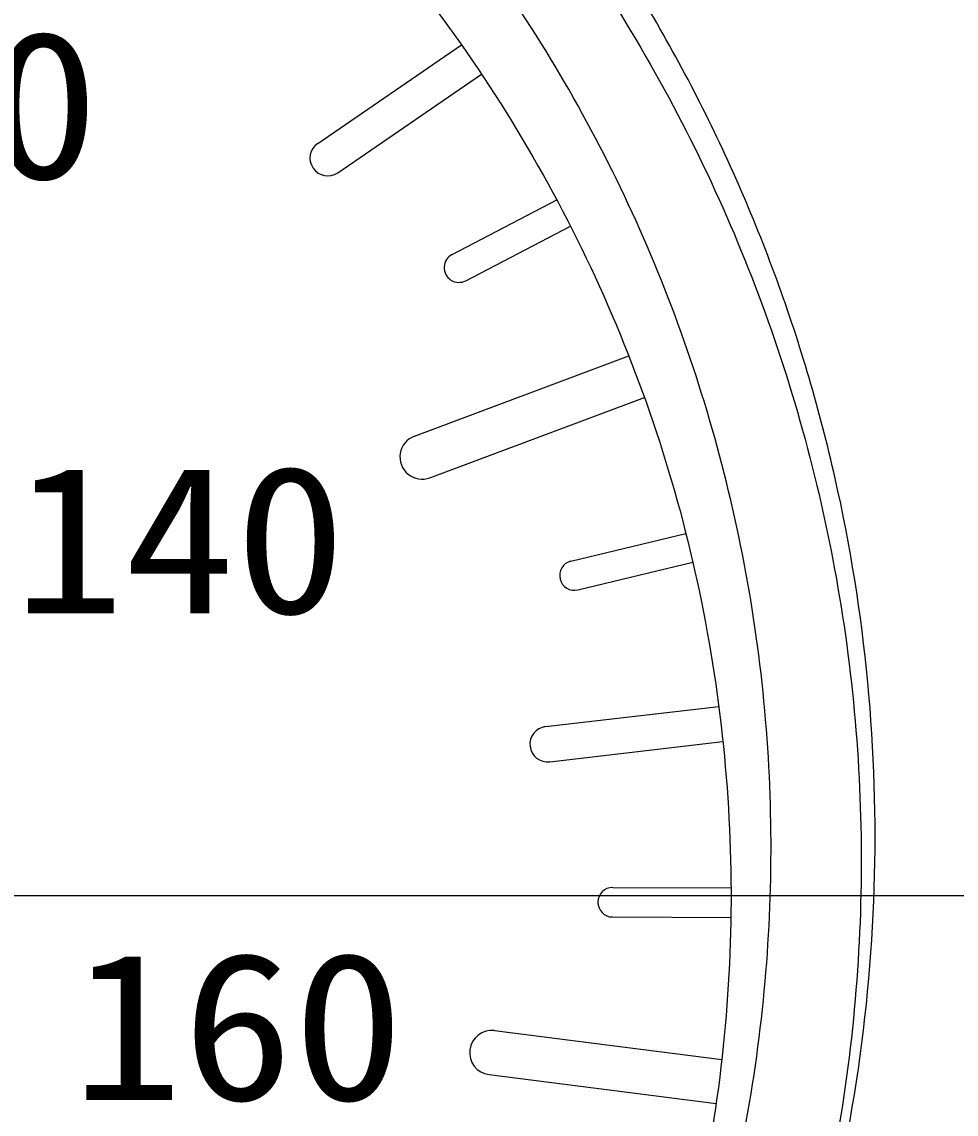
# Model space of a CAD drawing. Extents: x -871 to 2543, y 496 to 1402.
# Drawn here: x -631.47 to -599.89, y 887.85 to 924.8 of the extents above; entities that cross this region are included whole.
import ezdxf

# ---------------------------------------------------------------- set-up
doc = ezdxf.new("R2010")
doc.units = 0
doc.layers.get('0').update_dxf_attribs({"linetype": 'CONTINUOUS', "lineweight": 40})
doc.layers.get('DEFPOINTS').update_dxf_attribs({"linetype": 'CONTINUOUS'})
doc.layers.add('1轮廓实线层', color=7, linetype='CONTINUOUS', lineweight=40)
doc.layers.add('5剖面线层', color=2, linetype='CONTINUOUS', lineweight=20)
doc.layers.add('7', color=7, linetype='CONTINUOUS')
doc.styles.add('PC_TEXTSTYLE', font='txt.shx', dxfattribs={"width": 0.8, "bigfont": 'hzfs.shx'})
doc.styles.add('STYLE3', font='simhei.ttf', dxfattribs={"width": 0.8, "height": 4})
doc.dimstyles.new('副本 (2) (2)TH_GBDIM', dxfattribs={"dimtxt": 3.5, "dimasz": 2.5, "dimexe": 2, "dimexo": 0, "dimgap": 1.5, "dimtad": 1, "dimtoh": 1, "dimdec": 1, "dimdsep": 46, "dimtxsty": 'PC_TEXTSTYLE', "dimcen": 2.5, "dimazin": 2, "dimtfac": 0.714286, "dimtdec": 1, "dimtmove": 0, "dimatfit": 3, "dimfxl": 1, "dimtolj": 1, "dimtzin": 0, "dimarcsym": 0})

# ---------------------------------------------------------------- blocks, each defined once
blk = doc.blocks.new('*D7')
at = {"layer": '7', "color": 0, "lineweight": -2, "ltscale": 10, "transparency": 16777216}
for p, q in [((-729.655, 915.852), (-729.655, 1025.01)), ((-416.346, 915.852), (-416.346, 1025.01)), ((-727.155, 1023.01), (-418.846, 1023.01))]:
    blk.add_line(p, q, dxfattribs=at)
at = {"layer": '7', "color": 0, "ltscale": 10, "transparency": 16777216}
for points in [[(-727.155, 1023.427), (-727.155, 1022.593), (-729.655, 1023.01)], [(-418.846, 1023.427), (-418.846, 1022.593), (-416.346, 1023.01)]]:
    blk.add_solid(points, dxfattribs=at)
at = {"layer": 'DEFPOINTS', "color": 0, "ltscale": 10, "transparency": 16777216}
for p in [(-416.346, 1023.01), (-729.655, 915.852), (-416.346, 915.852)]:
    blk.add_point(p, dxfattribs=at)
at = {"layer": '7', "color": 0, "ltscale": 10, "transparency": 16777216, "insert": (-573, 1026.26), "char_height": 3.5, "attachment_point": 5, "style": 'PC_TEXTSTYLE'}
blk.add_mtext('\\A1;313.3', dxfattribs=at)

msp = doc.modelspace()

# ---------------------------------------------------------------- linework, layer by layer
at = {"color": 7, "linetype": 'Continuous', "lineweight": 15}
for points, knots in [([(-573.0004, 978.2998), (-575.7758, 978.2688), (-581.3298, 978.207), (-589.6222, 977.7252), (-599.3531, 976.8391), (-610.4308, 975.3391), (-622.2461, 973.1497), (-633.299, 970.5497), (-643.6337, 967.5426), (-653.629, 963.9824), (-663.0769, 959.9016), (-671.8637, 955.3397), (-679.1229, 950.855), (-685.1412, 946.557), (-690.0422, 942.5765), (-694.7337, 938.1706), (-699.0966, 933.2885), (-703.0517, 927.8448), (-706.4735, 922.0352), (-708.1933, 917.8623), (-709.0531, 915.7759)], [0, 0, 0, 0, 0.0471388, 0.0943327, 0.1414843, 0.2145668, 0.2876636, 0.3523532, 0.4170382, 0.4831806, 0.5493211, 0.6126364, 0.6759521, 0.7192466, 0.7625704, 0.8058449, 0.8537182, 0.9015892, 0.9507978, 1, 1, 1, 1]), ([(-700.7926, 863.5396), (-700.7759, 863.5113), (-702.9528, 866.3463), (-705.6625, 870.9707), (-707.9262, 875.7953), (-709.6911, 880.7952), (-710.9578, 885.9085), (-711.7224, 891.1039), (-711.9837, 896.3247), (-711.7455, 901.5153), (-711.0193, 906.6341), (-709.8175, 911.6423), (-708.1528, 916.5009), (-706.0463, 921.1644), (-703.5155, 925.6062), (-700.5746, 929.7973), (-697.2445, 933.7025), (-693.5482, 937.2903), (-689.5086, 940.5285), (-685.1496, 943.3858), (-680.5055, 945.8294), (-675.6114, 947.8276), (-670.5165, 949.3486), (-665.2724, 950.3698), (-659.9315, 950.8737), (-654.5698, 950.8481), (-649.2486, 950.2978), (-644.0267, 949.2342), (-638.9599, 947.6732), (-634.1026, 945.6434), (-629.5052, 943.1797), (-625.1849, 940.3026), (-621.1768, 937.0451), (-617.5144, 933.4426), (-614.2179, 929.5252), (-611.3066, 925.3226), (-608.8015, 920.8629), (-606.7245, 916.185), (-605.0909, 911.3202), (-603.918, 906.299), (-603.2237, 901.1676), (-603.0191, 895.9684), (-603.3142, 890.7442), (-604.1152, 885.5482), (-605.4193, 880.4315), (-607.2208, 875.4458), (-609.5065, 870.6406), (-612.2639, 866.0775), (-615.3051, 861.946), (-617.5925, 859.4987), (-618.6716, 858.3591)], [0, 0, 0, 0, 0.02089594, 0.0418145, 0.06274876, 0.0835253, 0.1043138, 0.12510879, 0.1459778, 0.16679745, 0.18754326, 0.20841453, 0.22927935, 0.25008401, 0.27089226, 0.29177351, 0.31265373, 0.3334892, 0.35437582, 0.37525099, 0.39610884, 0.41698079, 0.43785933, 0.45865939, 0.47949257, 0.50040758, 0.52110048, 0.54188215, 0.56278747, 0.58350567, 0.60426952, 0.62504909, 0.64590182, 0.66674287, 0.68750033, 0.70836042, 0.72922571, 0.75002693, 0.77084255, 0.79170306, 0.81256545, 0.83335557, 0.85420206, 0.87508921, 0.89585785, 0.91668611, 0.93756915, 0.95834987, 0.97916413, 0.99749967, 0.99749967, 0.99749967, 0.99749967]), ([(-618.6569, 858.3589), (-618.0523, 858.9728), (-616.655, 860.4149), (-614.6108, 862.8534), (-612.5348, 865.6434), (-609.9921, 869.5529), (-607.2882, 874.7186), (-604.849, 881.2703), (-603.2509, 888.0844), (-602.5272, 895.0438), (-602.692, 902.0465), (-603.7417, 908.9703), (-605.6628, 915.7024), (-608.4267, 922.1445), (-611.9816, 928.1766), (-616.277, 933.7069), (-621.2402, 938.6552), (-626.79, 942.9099), (-632.8155, 946.4851), (-637.1379, 948.1857), (-639.3002, 949.0365)], [0.00838041, 0.00838041, 0.00838041, 0.00838041, 0.03151915, 0.06231761, 0.09377144, 0.12488789, 0.18752275, 0.24994812, 0.31220179, 0.37503491, 0.43739415, 0.49986303, 0.56264811, 0.62494153, 0.68766966, 0.75021416, 0.81255313, 0.87539183, 0.9376648, 1, 1, 1, 1]), ([(-623.3907, 858.4358), (-622.3094, 859.4254), (-619.9738, 861.5998), (-616.7921, 865.3763), (-613.8221, 869.6364), (-611.3149, 874.1753), (-609.2782, 878.9198), (-607.7324, 883.8315), (-606.688, 888.8503), (-606.1479, 893.917), (-606.1088, 898.9887), (-606.5647, 904.0158), (-607.5027, 908.9475), (-608.9078, 913.7449), (-610.7657, 918.3745), (-613.0571, 922.7941), (-615.7591, 926.9656), (-618.8606, 930.8715), (-622.3394, 934.4719), (-626.1666, 937.7273), (-630.3163, 940.6114), (-634.7735, 943.0953), (-639.4918, 945.138), (-644.4177, 946.7062), (-649.5187, 947.7787), (-654.7481, 948.3308), (-660.0345, 948.3423), (-665.2735, 947.8114), (-670.3934, 946.7563), (-675.3462, 945.1998), (-680.0837, 943.1663), (-684.5606, 940.6884), (-688.7385, 937.8028), (-692.5867, 934.5419), (-696.0778, 930.9419), (-699.1887, 927.0404), (-701.9052, 922.8609), (-704.2046, 918.4402), (-706.0667, 913.8196), (-707.4784, 909.0286), (-708.4248, 904.0966), (-708.8879, 899.0745), (-708.8577, 894.0162), (-708.3289, 888.9499), (-707.294, 883.9295), (-705.757, 879.0182), (-703.7343, 874.2669), (-701.225, 869.7277), (-698.4933, 865.7266), (-696.4619, 863.381), (-695.5568, 862.3581)], [0.00320972, 0.00320972, 0.00320972, 0.00320972, 0.02074833, 0.04141254, 0.06228554, 0.08306914, 0.10376691, 0.12459989, 0.14546508, 0.16619048, 0.1869807, 0.20790521, 0.22867895, 0.24944819, 0.27037795, 0.29122056, 0.31197158, 0.33280644, 0.35375888, 0.37452598, 0.39525945, 0.41616222, 0.43705789, 0.45777481, 0.47855517, 0.49958786, 0.5205954, 0.54161604, 0.56248773, 0.58329191, 0.60425942, 0.62515634, 0.64598563, 0.66694491, 0.68784344, 0.70863882, 0.7295101, 0.75045415, 0.77122035, 0.7919694, 0.81287903, 0.83371494, 0.8544092, 0.87516113, 0.89608436, 0.91683199, 0.93753237, 0.95839918, 0.97923836, 0.9956034, 0.9956034, 0.9956034, 0.9956034]), ([(-659.9762, 945.178), (-657.6283, 945.1979), (-652.9325, 945.2377), (-646.4329, 944.1329), (-640.5847, 942.4005), (-635.4031, 940.2007), (-630.4944, 937.4437), (-625.9323, 934.1409), (-621.7632, 930.3527), (-618.0393, 926.1245), (-614.8278, 921.4941), (-612.1514, 916.5356), (-610.0398, 911.3115), (-608.5413, 905.8805), (-607.656, 900.3181), (-607.3948, 894.6952), (-607.7814, 889.0838), (-608.7847, 883.5544), (-610.3945, 878.1616), (-612.6152, 872.9824), (-615.3988, 868.0742), (-618.4191, 863.9275), (-621.2268, 860.7452), (-622.9411, 859.1199), (-623.6723, 858.4405)], [0, 0, 0, 0, 0.05698511, 0.11396832, 0.15942797, 0.20503305, 0.25049417, 0.29599688, 0.34164393, 0.38714522, 0.43265963, 0.47832061, 0.5238376, 0.56933364, 0.61497505, 0.66047049, 0.70586583, 0.75140515, 0.79680119, 0.84237513, 0.88809463, 0.93366719, 0.96683342, 0.99108469, 0.99108469, 0.99108469, 0.99108469])]:
    msp.add_open_spline(points, degree=3, knots=knots, dxfattribs=at)
at = {"layer": '5剖面线层', "color": 0, "linetype": 'ByBlock', "ltscale": 7}
for p, q in [((-621.4716, 920.6818), (-616.6102, 924.0159)), ((-620.7928, 919.6921), (-615.9324, 923.0257)), ((-616.9287, 916.9276), (-613.3883, 918.7707)), ((-616.467, 916.0406), (-612.9265, 917.8837)), ((-618.2037, 910.7806), (-610.9548, 913.4988)), ((-617.677, 909.3761), (-610.427, 912.0947)), ((-612.9099, 906.5549), (-609.0271, 907.495)), ((-612.6746, 905.5829), (-608.7923, 906.523)), ((-613.7682, 900.9593), (-607.915, 901.6435)), ((-613.6289, 899.7674), (-607.775, 900.4517)), ((-611.4985, 895.5207), (-607.5003, 895.5013)), ((-611.5033, 894.5207), (-607.5052, 894.5013)), ((-615.4913, 890.6762), (-607.8123, 889.703)), ((-615.6799, 889.1881), (-608.0022, 888.2151))]:
    msp.add_line(p, q, dxfattribs=at)
at = {"layer": '5剖面线层', "color": 1, "linetype": 'ByBlock', "ltscale": 7}
msp.add_line((-718.041, 895.2437), (-409.5026, 895.2437), dxfattribs=at)
at = {"layer": '5剖面线层', "color": 0, "linetype": 'ByBlock', "ltscale": 7}
for centre, radius, start, end in [((-621.1322, 920.187), 0.6, 124.44444, 304.44444), ((-616.6979, 916.4841), 0.5, 117.5, 297.5), ((-617.9403, 910.0783), 0.75, 110.55556, 290.55556), ((-612.7923, 906.0689), 0.5, 103.61111, 283.61111), ((-613.6986, 900.3634), 0.6, 96.66667, 276.66667), ((-611.5009, 895.0207), 0.5, 89.72222, 269.72222), ((-615.5856, 889.9321), 0.75, 82.77778, 262.77778)]:
    msp.add_arc(centre, radius, start, end, dxfattribs=at)

# ---------------------------------------------------------------- texts
at = {"layer": '1轮廓实线层', "color": 0, "style": 'STYLE3', "width": 1.1}
for s, p in [('120', (-640.0925, 919.4888)), ('140', (-631.746, 904.7853)), ('160', (-629.7818, 888.3258))]:
    msp.add_text(s, height=5, rotation=360, dxfattribs=at).set_placement(p)

# ---------------------------------------------------------------- dimensions: what is measured, and where the dimension line sits
at = {"layer": '7', "color": 4, "ltscale": 5}
dim = msp.add_linear_dim(base=(-416.3462, 1023.0101), p1=(-729.6545, 915.8521), p2=(-416.3462, 915.8521), dimstyle='副本 (2) (2)TH_GBDIM', dxfattribs=at)
dim.commit()
dim.dimension.update_dxf_attribs({"geometry": '*D7', "text_midpoint": (-573.0004, 1026.2601)})

doc.saveas('drawing.dxf')
